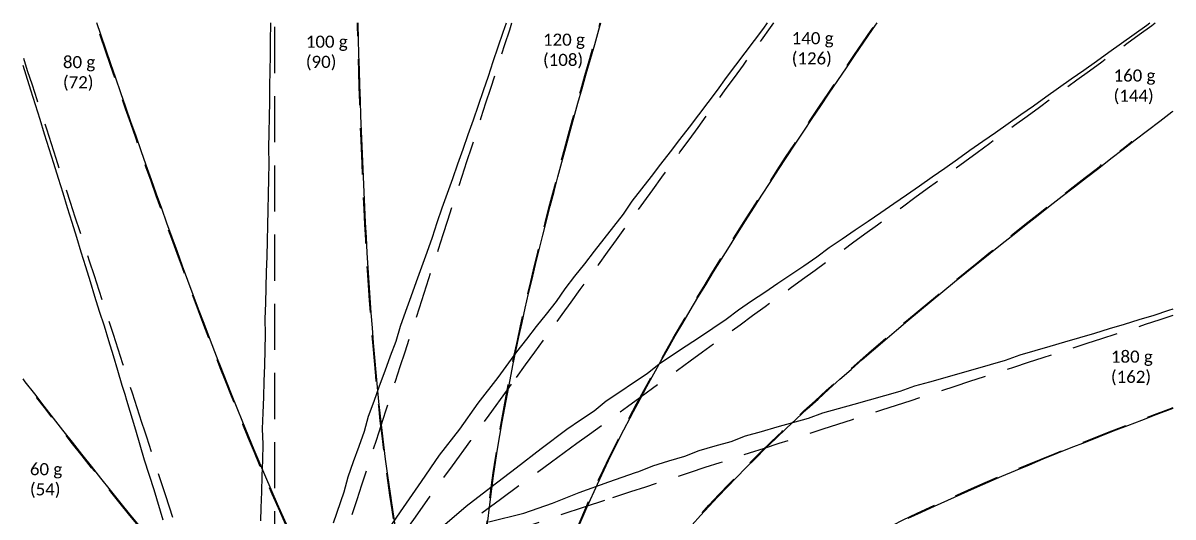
# Model space of a CAD drawing. Header units: millimetres. Extents: x -38.4 to 0, y -9.4 to 33.9.
# Drawn here: x -38.37 to -0.37, y 17.56 to 33.88 of the extents above; entities that cross this region are included whole.
import ezdxf

# ---------------------------------------------------------------- set-up
doc = ezdxf.new("R2010")
doc.units = ezdxf.units.MM
doc.linetypes.add('DASHEDX2', pattern=[1.5, 1, -0.5])
doc.layers.add('Tekst', color=4, linetype='Continuous')
doc.styles.add('Legend', font='CALIBRI.TTF')

# ---------------------------------------------------------------- blocks, each defined once
blk = doc.blocks.new('*U3594')
at = {"color": 2, "lineweight": 0}
blk.add_circle((0, 0), 0.0127, dxfattribs=at)
blk = doc.blocks.new('*U3595')
at = {"color": 2, "lineweight": 0}
blk.add_circle((0, 0), 0.0127, dxfattribs=at)
blk = doc.blocks.new('*U3598')
at = {"color": 2, "lineweight": 0}
blk.add_circle((0, 0), 0.0127, dxfattribs=at)
blk = doc.blocks.new('SVT A')
at = {"color": 2, "linetype": 'DASHEDX2', "ltscale": 1.524, "flags": 128}
for points in [[(-26.418, 11.068), (-26.569, 11.312), (-26.818, 11.723), (-27.063, 12.138), (-27.303, 12.558), (-27.54, 12.982), (-27.773, 13.411), (-28.003, 13.842), (-28.229, 14.278), (-28.452, 14.716), (-28.672, 15.157), (-28.889, 15.602), (-29.102, 16.048), (-29.313, 16.497), (-29.522, 16.949), (-29.727, 17.402), (-29.93, 17.858), (-30.131, 18.315), (-30.33, 18.774), (-30.526, 19.234), (-30.72, 19.696), (-30.913, 20.159), (-31.104, 20.624), (-31.292, 21.09), (-31.48, 21.556), (-31.665, 22.024), (-31.849, 22.493), (-32.032, 22.963), (-32.213, 23.434), (-32.393, 23.905), (-32.572, 24.377), (-32.75, 24.85), (-32.926, 25.324), (-33.102, 25.798), (-33.276, 26.273), (-33.45, 26.748), (-33.622, 27.224), (-33.794, 27.7), (-33.965, 28.177), (-34.136, 28.654), (-34.305, 29.132), (-34.474, 29.61), (-34.643, 30.088), (-34.81, 30.567), (-34.977, 31.046), (-35.144, 31.525), (-35.31, 32.005), (-35.476, 32.484), (-35.641, 32.964), (-35.806, 33.445), (-35.956, 33.884)], [(-30.042, 16.226), (-30.043, 16.639), (-30.043, 17.154), (-30.043, 17.669), (-30.044, 18.182), (-30.044, 18.695), (-30.044, 19.207), (-30.044, 19.718), (-30.044, 20.23), (-30.044, 20.74), (-30.044, 21.251), (-30.044, 21.761), (-30.044, 22.27), (-30.044, 22.78), (-30.044, 23.287), (-30.044, 23.796), (-30.044, 24.306), (-30.044, 24.815), (-30.044, 25.324), (-30.044, 25.833), (-30.044, 26.341), (-30.044, 26.85), (-30.044, 27.359), (-30.044, 27.867), (-30.044, 28.376), (-30.044, 28.884), (-30.044, 29.392), (-30.044, 29.901), (-30.044, 30.409), (-30.044, 30.917), (-30.044, 31.425), (-30.044, 31.933), (-30.044, 32.442), (-30.044, 32.95), (-30.044, 33.458), (-30.044, 33.884)], [(-27.486, 17.642), (-27.327, 18.136), (-27.168, 18.627), (-27.009, 19.118), (-26.85, 19.607), (-26.691, 20.096), (-26.533, 20.584), (-26.375, 21.072), (-26.217, 21.559), (-26.059, 22.045), (-25.901, 22.531), (-25.743, 23.016), (-25.586, 23.502), (-25.428, 23.987), (-25.271, 24.471), (-25.114, 24.953), (-24.957, 25.438), (-24.799, 25.923), (-24.642, 26.407), (-24.484, 26.891), (-24.327, 27.375), (-24.17, 27.859), (-24.013, 28.343), (-23.856, 28.827), (-23.698, 29.311), (-23.541, 29.794), (-23.384, 30.278), (-23.227, 30.761), (-23.07, 31.245), (-22.913, 31.728), (-22.756, 32.212), (-22.599, 32.695), (-22.442, 33.178), (-22.285, 33.662), (-22.212, 33.884)], [(-22.388, 6.804), (-22.566, 7.061), (-22.785, 7.393), (-22.998, 7.738), (-23.206, 8.095), (-23.407, 8.463), (-23.601, 8.841), (-23.789, 9.23), (-23.97, 9.628), (-24.145, 10.034), (-24.313, 10.449), (-24.474, 10.871), (-24.628, 11.3), (-24.776, 11.736), (-24.917, 12.177), (-25.052, 12.624), (-25.181, 13.076), (-25.304, 13.533), (-25.421, 13.994), (-25.532, 14.459), (-25.638, 14.927), (-25.739, 15.398), (-25.835, 15.873), (-25.926, 16.35), (-26.012, 16.83), (-26.094, 17.312), (-26.172, 17.796), (-26.246, 18.283), (-26.316, 18.77), (-26.383, 19.26), (-26.445, 19.751), (-26.505, 20.243), (-26.561, 20.736), (-26.615, 21.231), (-26.665, 21.727), (-26.713, 22.223), (-26.758, 22.72), (-26.801, 23.219), (-26.842, 23.718), (-26.88, 24.217), (-26.917, 24.717), (-26.951, 25.218), (-26.983, 25.719), (-27.014, 26.221), (-27.043, 26.723), (-27.071, 27.226), (-27.097, 27.729), (-27.121, 28.232), (-27.144, 28.736), (-27.166, 29.24), (-27.187, 29.744), (-27.207, 30.249), (-27.225, 30.753), (-27.243, 31.258), (-27.259, 31.763), (-27.275, 32.269), (-27.29, 32.774), (-27.304, 33.28), (-27.317, 33.786), (-27.32, 33.884)], [(-21.965, 6.951), (-22.11, 7.266), (-22.247, 7.596), (-22.376, 7.94), (-22.498, 8.297), (-22.61, 8.666), (-22.714, 9.047), (-22.808, 9.439), (-22.894, 9.841), (-22.969, 10.252), (-23.036, 10.671), (-23.093, 11.099), (-23.14, 11.533), (-23.179, 11.973), (-23.208, 12.42), (-23.229, 12.871), (-23.242, 13.327), (-23.246, 13.788), (-23.242, 14.252), (-23.23, 14.719), (-23.211, 15.189), (-23.185, 15.662), (-23.153, 16.136), (-23.113, 16.613), (-23.068, 17.092), (-23.017, 17.572), (-22.96, 18.053), (-22.897, 18.535), (-22.83, 19.019), (-22.758, 19.503), (-22.681, 19.987), (-22.599, 20.473), (-22.514, 20.958), (-22.425, 21.444), (-22.332, 21.931), (-22.235, 22.417), (-22.136, 22.904), (-22.033, 23.391), (-21.927, 23.878), (-21.818, 24.365), (-21.706, 24.852), (-21.593, 25.339), (-21.476, 25.827), (-21.358, 26.314), (-21.237, 26.801), (-21.114, 27.287), (-20.99, 27.774), (-20.863, 28.261), (-20.735, 28.748), (-20.605, 29.234), (-20.474, 29.721), (-20.342, 30.207), (-20.208, 30.693), (-20.072, 31.179), (-19.936, 31.665), (-19.798, 32.151), (-19.66, 32.637), (-19.52, 33.122), (-19.379, 33.608), (-19.299, 33.884)], [(-22.061, 22.177), (-21.759, 22.592), (-21.458, 23.006), (-21.157, 23.42), (-20.857, 23.834), (-20.556, 24.248), (-20.256, 24.661), (-19.956, 25.074), (-19.657, 25.485), (-19.357, 25.898), (-19.057, 26.311), (-18.757, 26.724), (-18.457, 27.137), (-18.158, 27.55), (-17.858, 27.962), (-17.558, 28.374), (-17.259, 28.787), (-16.959, 29.199), (-16.66, 29.611), (-16.36, 30.024), (-16.061, 30.436), (-15.761, 30.848), (-15.462, 31.26), (-15.162, 31.672), (-14.863, 32.084), (-14.564, 32.496), (-14.264, 32.908), (-13.965, 33.32), (-13.665, 33.732), (-13.555, 33.884)], [(-21.892, 10.041), (-21.867, 10.438), (-21.829, 10.843), (-21.779, 11.254), (-21.717, 11.671), (-21.644, 12.093), (-21.559, 12.52), (-21.464, 12.95), (-21.358, 13.383), (-21.242, 13.818), (-21.116, 14.256), (-20.98, 14.695), (-20.836, 15.135), (-20.683, 15.577), (-20.522, 16.018), (-20.354, 16.461), (-20.178, 16.903), (-19.995, 17.345), (-19.805, 17.787), (-19.61, 18.229), (-19.408, 18.67), (-19.201, 19.11), (-18.988, 19.55), (-18.771, 19.989), (-18.549, 20.428), (-18.322, 20.865), (-18.092, 21.302), (-17.857, 21.738), (-17.619, 22.173), (-17.377, 22.607), (-17.132, 23.041), (-16.884, 23.473), (-16.633, 23.905), (-16.379, 24.335), (-16.123, 24.765), (-15.864, 25.194), (-15.603, 25.623), (-15.339, 26.051), (-15.074, 26.477), (-14.807, 26.904), (-14.538, 27.329), (-14.267, 27.754), (-13.994, 28.178), (-13.72, 28.602), (-13.445, 29.025), (-13.168, 29.448), (-12.89, 29.87), (-12.611, 30.291), (-12.331, 30.712), (-12.049, 31.133), (-11.767, 31.553), (-11.484, 31.973), (-11.199, 32.392), (-10.914, 32.811), (-10.628, 33.23), (-10.342, 33.648), (-10.179, 33.884)], [(-20.483, 19.694), (-20.064, 19.998), (-19.647, 20.302), (-19.229, 20.606), (-18.813, 20.909), (-18.397, 21.211), (-17.982, 21.513), (-17.567, 21.815), (-17.152, 22.116), (-16.738, 22.417), (-16.324, 22.718), (-15.911, 23.018), (-15.497, 23.319), (-15.084, 23.619), (-14.673, 23.917), (-14.26, 24.218), (-13.847, 24.518), (-13.434, 24.818), (-13.021, 25.118), (-12.609, 25.417), (-12.196, 25.717), (-11.784, 26.017), (-11.371, 26.316), (-10.959, 26.616), (-10.546, 26.916), (-10.134, 27.215), (-9.722, 27.515), (-9.31, 27.814), (-8.898, 28.114), (-8.486, 28.413), (-8.073, 28.712), (-7.661, 29.012), (-7.249, 29.311), (-6.837, 29.61), (-6.425, 29.91), (-6.013, 30.209), (-5.601, 30.509), (-5.189, 30.808), (-4.777, 31.107), (-4.365, 31.407), (-3.953, 31.706), (-3.541, 32.005), (-3.129, 32.304), (-2.717, 32.604), (-2.305, 32.903), (-1.893, 33.202), (-1.482, 33.502), (-1.07, 33.801), (-0.956, 33.884)], [(-34.342, 20.393), (-34.437, 20.684), (-34.594, 21.169), (-34.752, 21.654), (-34.909, 22.139), (-35.067, 22.624), (-35.224, 23.109), (-35.382, 23.593), (-35.539, 24.078), (-35.697, 24.562), (-35.854, 25.047), (-36.011, 25.531), (-36.169, 26.015), (-36.326, 26.5), (-36.484, 26.984), (-36.641, 27.468), (-36.798, 27.952), (-36.955, 28.436), (-37.113, 28.921), (-37.27, 29.405), (-37.427, 29.889), (-37.585, 30.373), (-37.742, 30.857), (-37.899, 31.341), (-38.057, 31.825), (-38.214, 32.309), (-38.368, 32.784)], [(-21.307, 7.838), (-21.281, 8.137), (-21.24, 8.448), (-21.186, 8.771), (-21.117, 9.105), (-21.033, 9.447), (-20.933, 9.797), (-20.82, 10.154), (-20.691, 10.517), (-20.548, 10.884), (-20.39, 11.256), (-20.219, 11.63), (-20.035, 12.006), (-19.838, 12.384), (-19.629, 12.763), (-19.407, 13.142), (-19.175, 13.521), (-18.932, 13.899), (-18.679, 14.276), (-18.417, 14.652), (-18.145, 15.026), (-17.865, 15.399), (-17.577, 15.77), (-17.281, 16.138), (-16.978, 16.505), (-16.669, 16.869), (-16.353, 17.232), (-16.032, 17.591), (-15.704, 17.949), (-15.372, 18.304), (-15.035, 18.657), (-14.693, 19.008), (-14.347, 19.357), (-13.997, 19.703), (-13.644, 20.048), (-13.286, 20.39), (-12.926, 20.731), (-12.562, 21.069), (-12.196, 21.406), (-11.826, 21.741), (-11.455, 22.074), (-11.08, 22.405), (-10.704, 22.735), (-10.326, 23.064), (-9.945, 23.39), (-9.563, 23.716), (-9.179, 24.04), (-8.793, 24.363), (-8.406, 24.685), (-8.017, 25.006), (-7.627, 25.325), (-7.236, 25.644), (-6.843, 25.961), (-6.45, 26.278), (-6.055, 26.593), (-5.659, 26.908), (-5.263, 27.222), (-4.865, 27.535), (-4.467, 27.847), (-4.068, 28.159), (-3.668, 28.47), (-3.268, 28.781), (-2.867, 29.09), (-2.465, 29.4), (-2.062, 29.708), (-1.74, 29.955)], [(-18.88, 18.205), (-18.78, 18.238), (-18.284, 18.401), (-17.789, 18.562), (-17.295, 18.724), (-16.803, 18.884), (-16.312, 19.044), (-15.822, 19.204), (-15.333, 19.363), (-14.844, 19.522), (-14.357, 19.681), (-13.869, 19.839), (-13.383, 19.997), (-12.896, 20.155), (-12.41, 20.313), (-11.924, 20.471), (-11.439, 20.629), (-10.954, 20.787), (-10.469, 20.944), (-9.987, 21.101), (-9.502, 21.259), (-9.017, 21.416), (-8.532, 21.574), (-8.048, 21.731), (-7.564, 21.888), (-7.079, 22.046), (-6.595, 22.203), (-6.111, 22.36), (-5.627, 22.518), (-5.143, 22.675), (-4.659, 22.832), (-4.176, 22.989), (-3.692, 23.146), (-3.208, 23.304), (-2.724, 23.461), (-2.241, 23.618), (-1.757, 23.775), (-1.273, 23.932), (-0.79, 24.089), (-0.368, 24.226)], [(-19.019, 0.011), (-20.055, 0.037), (-21.102, 0.121), (-22.155, 0.275), (-23.208, 0.512), (-24.249, 0.844), (-25.265, 1.281), (-26.239, 1.834), (-27.15, 2.507), (-27.973, 3.301), (-28.684, 4.212), (-29.254, 5.23), (-29.655, 6.336), (-29.872, 7.491), (-29.923, 8.664), (-29.81, 9.833), (-29.532, 10.975), (-29.098, 12.066), (-28.517, 13.082), (-27.894, 14.026), (-27.268, 14.939), (-26.643, 15.829), (-26.022, 16.702), (-25.404, 17.562), (-24.791, 18.412), (-24.18, 19.256), (-23.572, 20.095), (-22.966, 20.93), (-22.362, 21.762), (-22.061, 22.177)], [(-14.841, 2.75), (-15.263, 2.802), (-15.672, 2.86), (-16.068, 2.925), (-16.458, 2.999), (-16.85, 3.082), (-17.242, 3.176), (-17.635, 3.28), (-18.027, 3.395), (-18.419, 3.521), (-18.811, 3.658), (-19.202, 3.806), (-19.594, 3.966), (-19.985, 4.136), (-20.375, 4.318), (-20.765, 4.51), (-21.154, 4.713), (-21.542, 4.927), (-21.928, 5.15), (-22.314, 5.384), (-22.697, 5.626), (-23.079, 5.878), (-23.46, 6.139), (-23.838, 6.408), (-24.214, 6.685), (-24.588, 6.97), (-24.96, 7.262), (-25.329, 7.561), (-25.696, 7.866), (-26.061, 8.178), (-26.424, 8.495), (-26.784, 8.818), (-27.142, 9.147), (-27.497, 9.48), (-27.85, 9.818), (-28.201, 10.16), (-28.55, 10.506), (-28.896, 10.856), (-29.241, 11.21), (-29.583, 11.567), (-29.923, 11.928), (-30.262, 12.291), (-30.599, 12.657), (-30.933, 13.026), (-31.267, 13.398), (-31.598, 13.772), (-31.928, 14.148), (-32.257, 14.526), (-32.583, 14.906), (-32.909, 15.288), (-33.233, 15.672), (-33.556, 16.057), (-33.878, 16.444), (-34.199, 16.832), (-34.518, 17.222), (-34.837, 17.613), (-35.154, 18.005), (-35.47, 18.398), (-35.786, 18.792), (-36.101, 19.188), (-36.415, 19.584), (-36.728, 19.981), (-37.04, 20.379), (-37.352, 20.778), (-37.663, 21.177), (-37.911, 21.497)], [(-21.051, 6.825), (-21.045, 6.865), (-21.009, 7.072), (-20.96, 7.295), (-20.896, 7.531), (-20.816, 7.779), (-20.72, 8.04), (-20.607, 8.31), (-20.477, 8.588), (-20.33, 8.874), (-20.166, 9.166), (-19.984, 9.463), (-19.785, 9.763), (-19.569, 10.066), (-19.338, 10.369), (-19.091, 10.673), (-18.83, 10.977), (-18.554, 11.279), (-18.265, 11.579), (-17.963, 11.877), (-17.648, 12.172), (-17.323, 12.464), (-16.987, 12.752), (-16.641, 13.036), (-16.285, 13.317), (-15.921, 13.593), (-15.548, 13.865), (-15.168, 14.133), (-14.781, 14.396), (-14.387, 14.656), (-13.987, 14.911), (-13.581, 15.161), (-13.17, 15.408), (-12.754, 15.651), (-12.334, 15.89), (-11.909, 16.125), (-11.48, 16.357), (-11.048, 16.585), (-10.612, 16.81), (-10.173, 17.031), (-9.731, 17.249), (-9.287, 17.464), (-8.84, 17.677), (-8.39, 17.886), (-7.938, 18.093), (-7.485, 18.297), (-7.029, 18.499), (-6.572, 18.699), (-6.113, 18.896), (-5.652, 19.091), (-5.19, 19.285), (-4.727, 19.476), (-4.262, 19.666), (-3.796, 19.854), (-3.329, 20.04), (-2.861, 20.225), (-2.393, 20.408), (-1.923, 20.59), (-1.452, 20.77), (-0.981, 20.949), (-0.509, 21.127), (-0.368, 21.18)], [(-19.019, 0.011), (-20.055, 0.037), (-21.102, 0.121), (-22.155, 0.275), (-23.208, 0.512), (-24.249, 0.844), (-25.265, 1.281), (-26.239, 1.834), (-27.15, 2.507), (-27.973, 3.301), (-28.684, 4.212), (-29.254, 5.23), (-29.675, 6.298), (-30.052, 7.346), (-30.409, 8.378), (-30.752, 9.396), (-31.086, 10.403), (-31.415, 11.401), (-31.739, 12.392), (-32.061, 13.378), (-32.38, 14.359), (-32.699, 15.337), (-33.016, 16.313), (-33.333, 17.287), (-33.649, 18.259), (-33.964, 19.231), (-34.279, 20.199), (-34.342, 20.393)], [(-19.019, 0.011), (-20.055, 0.037), (-21.102, 0.121), (-22.155, 0.275), (-23.208, 0.512), (-24.249, 0.844), (-25.265, 1.281), (-26.239, 1.834), (-27.15, 2.507), (-27.973, 3.301), (-28.684, 4.212), (-29.254, 5.23), (-29.655, 6.336), (-29.872, 7.491), (-29.923, 8.664), (-29.81, 9.833), (-29.532, 10.975), (-29.098, 12.066), (-28.514, 13.085), (-27.792, 14.012), (-26.948, 14.828), (-26.061, 15.543), (-25.181, 16.224), (-24.31, 16.882), (-23.448, 17.523), (-22.593, 18.152), (-21.745, 18.773), (-20.903, 19.388), (-20.483, 19.694)], [(-19.019, 0.011), (-20.055, 0.037), (-21.102, 0.121), (-22.155, 0.275), (-23.208, 0.512), (-24.249, 0.844), (-25.265, 1.281), (-26.239, 1.834), (-27.15, 2.507), (-27.973, 3.301), (-28.684, 4.212), (-29.254, 5.23), (-29.655, 6.336), (-29.872, 7.491), (-29.923, 8.664), (-29.81, 9.833), (-29.532, 10.975), (-29.098, 12.066), (-28.514, 13.085), (-27.792, 14.012), (-26.948, 14.828), (-25.997, 15.518), (-24.959, 16.067), (-23.889, 16.487), (-22.84, 16.868), (-21.807, 17.228), (-20.787, 17.573), (-19.779, 17.909), (-18.88, 18.205)], [(-19.019, 0.011), (-20.055, 0.037), (-21.102, 0.121), (-22.155, 0.275), (-23.208, 0.512), (-24.249, 0.844), (-25.265, 1.281), (-26.239, 1.834), (-27.15, 2.507), (-27.973, 3.301), (-28.684, 4.212), (-29.254, 5.23), (-29.655, 6.336), (-29.872, 7.491), (-29.923, 8.664), (-29.81, 9.833), (-29.545, 10.965), (-29.241, 12.046), (-28.927, 13.1), (-28.607, 14.133), (-28.287, 15.149), (-27.966, 16.153), (-27.646, 17.148), (-27.486, 17.642)]]:
    blk.add_lwpolyline(points, dxfattribs=at)
at = {"color": 1, "linetype": 'Continuous', "ltscale": 1.524, "flags": 128}
for points in [[(-31.918, 22.737), (-32.026, 23.018), (-32.207, 23.487), (-32.386, 23.957), (-32.564, 24.428), (-32.742, 24.9), (-32.918, 25.374), (-33.093, 25.847), (-33.268, 26.322), (-33.441, 26.798), (-33.614, 27.274), (-33.786, 27.75), (-33.957, 28.227), (-34.127, 28.705), (-34.297, 29.183), (-34.466, 29.662), (-34.634, 30.141), (-34.802, 30.62), (-34.97, 31.099), (-35.136, 31.579), (-35.303, 32.059), (-35.468, 32.54), (-35.634, 33.021), (-35.799, 33.501), (-35.929, 33.884)], [(-30.511, 17.434), (-30.498, 17.86), (-30.481, 18.39), (-30.464, 18.918), (-30.447, 19.445), (-30.431, 19.97), (-30.449, 20.481), (-30.431, 21.004), (-30.414, 21.526), (-30.398, 22.047), (-30.381, 22.567), (-30.366, 23.085), (-30.35, 23.603), (-30.361, 24.112), (-30.346, 24.629), (-30.331, 25.144), (-30.318, 25.659), (-30.304, 26.173), (-30.292, 26.686), (-30.28, 27.199), (-30.268, 27.711), (-30.257, 28.223), (-30.247, 28.734), (-30.237, 29.246), (-30.242, 29.754), (-30.233, 30.265), (-30.224, 30.775), (-30.215, 31.285), (-30.207, 31.795), (-30.199, 32.305), (-30.192, 32.814), (-30.185, 33.324), (-30.179, 33.833), (-30.178, 33.884)], [(-27.628, 18.886), (-27.446, 19.393), (-27.263, 19.898), (-27.081, 20.4), (-26.948, 20.893), (-26.765, 21.393), (-26.583, 21.892), (-26.401, 22.389), (-26.221, 22.884), (-26.041, 23.377), (-25.899, 23.868), (-25.719, 24.36), (-25.541, 24.85), (-25.363, 25.34), (-25.186, 25.828), (-25.01, 26.316), (-24.836, 26.803), (-24.688, 27.291), (-24.513, 27.777), (-24.34, 28.262), (-24.168, 28.747), (-23.996, 29.231), (-23.825, 29.715), (-23.655, 30.199), (-23.486, 30.683), (-23.318, 31.166), (-23.15, 31.649), (-22.983, 32.132), (-22.83, 32.617), (-22.663, 33.1), (-22.497, 33.582), (-22.394, 33.884)], [(-26.208, 18.193), (-26.261, 18.555), (-26.324, 19.015), (-26.386, 19.478), (-26.444, 19.946), (-26.5, 20.418), (-26.554, 20.895), (-26.605, 21.374), (-26.653, 21.857), (-26.699, 22.342), (-26.743, 22.83), (-26.785, 23.32), (-26.824, 23.812), (-26.862, 24.306), (-26.897, 24.801), (-26.931, 25.298), (-26.963, 25.796), (-26.994, 26.295), (-27.022, 26.795), (-27.049, 27.296), (-27.075, 27.798), (-27.099, 28.3), (-27.122, 28.803), (-27.144, 29.307), (-27.165, 29.811), (-27.184, 30.315), (-27.203, 30.82), (-27.22, 31.325), (-27.237, 31.831), (-27.252, 32.337), (-27.267, 32.843), (-27.281, 33.349), (-27.294, 33.855), (-27.295, 33.884)], [(-22.878, 18.492), (-22.818, 18.923), (-22.754, 19.361), (-22.685, 19.806), (-22.611, 20.256), (-22.533, 20.71), (-22.45, 21.169), (-22.364, 21.631), (-22.274, 22.097), (-22.18, 22.566), (-22.082, 23.038), (-21.981, 23.511), (-21.877, 23.987), (-21.77, 24.464), (-21.66, 24.943), (-21.547, 25.423), (-21.432, 25.904), (-21.314, 26.386), (-21.194, 26.869), (-21.072, 27.352), (-20.948, 27.836), (-20.822, 28.321), (-20.694, 28.806), (-20.564, 29.291), (-20.433, 29.776), (-20.301, 30.262), (-20.167, 30.748), (-20.031, 31.233), (-19.895, 31.719), (-19.757, 32.205), (-19.618, 32.691), (-19.478, 33.177), (-19.337, 33.663), (-19.273, 33.884)], [(-21.724, 23.435), (-21.395, 23.852), (-21.068, 24.268), (-20.743, 24.683), (-20.455, 25.106), (-20.13, 25.519), (-19.807, 25.931), (-19.485, 26.342), (-19.165, 26.753), (-18.845, 27.163), (-18.528, 27.573), (-18.235, 27.992), (-17.918, 28.401), (-17.602, 28.81), (-17.287, 29.218), (-16.973, 29.627), (-16.66, 30.035), (-16.348, 30.443), (-16.037, 30.852), (-15.727, 31.26), (-15.417, 31.668), (-15.121, 32.084), (-14.812, 32.492), (-14.503, 32.9), (-14.195, 33.309), (-13.888, 33.717), (-13.763, 33.884)], [(-19.946, 20.768), (-19.493, 21.074), (-19.1, 21.397), (-18.648, 21.7), (-18.197, 22.001), (-17.749, 22.301), (-17.349, 22.62), (-16.903, 22.917), (-16.458, 23.213), (-16.015, 23.507), (-15.575, 23.801), (-15.136, 24.095), (-14.731, 24.408), (-14.294, 24.7), (-13.859, 24.991), (-13.425, 25.283), (-12.993, 25.574), (-12.562, 25.865), (-12.132, 26.156), (-11.725, 26.464), (-11.297, 26.755), (-10.869, 27.046), (-10.443, 27.337), (-10.018, 27.628), (-9.594, 27.92), (-9.171, 28.211), (-8.749, 28.503), (-8.327, 28.796), (-7.906, 29.088), (-7.486, 29.381), (-7.076, 29.685), (-6.657, 29.977), (-6.237, 30.27), (-5.819, 30.564), (-5.4, 30.857), (-4.983, 31.151), (-4.565, 31.445), (-4.148, 31.74), (-3.731, 32.034), (-3.315, 32.329), (-2.899, 32.624), (-2.483, 32.92), (-2.067, 33.215), (-1.652, 33.511), (-1.237, 33.807), (-1.129, 33.884)], [(-17.98, 21.457), (-17.756, 21.872), (-17.527, 22.288), (-17.293, 22.706), (-17.055, 23.126), (-16.813, 23.546), (-16.567, 23.968), (-16.318, 24.39), (-16.065, 24.812), (-15.81, 25.235), (-15.552, 25.658), (-15.291, 26.081), (-15.027, 26.505), (-14.762, 26.928), (-14.494, 27.351), (-14.224, 27.774), (-13.953, 28.197), (-13.68, 28.619), (-13.405, 29.041), (-13.128, 29.463), (-12.85, 29.885), (-12.571, 30.306), (-12.291, 30.727), (-12.009, 31.148), (-11.727, 31.568), (-11.443, 31.988), (-11.159, 32.408), (-10.873, 32.827), (-10.587, 33.246), (-10.3, 33.665), (-10.149, 33.884)], [(-34.997, 21.613), (-35.086, 21.909), (-35.234, 22.401), (-35.382, 22.892), (-35.531, 23.383), (-35.68, 23.873), (-35.842, 24.356), (-35.991, 24.846), (-36.141, 25.336), (-36.291, 25.824), (-36.441, 26.313), (-36.591, 26.801), (-36.742, 27.289), (-36.893, 27.777), (-37.044, 28.264), (-37.196, 28.751), (-37.348, 29.238), (-37.5, 29.725), (-37.653, 30.211), (-37.806, 30.697), (-37.959, 31.183), (-38.112, 31.669), (-38.265, 32.155), (-38.368, 32.481)], [(-15.98, 17.612), (-15.696, 17.921), (-15.405, 18.233), (-15.104, 18.549), (-14.796, 18.868), (-14.48, 19.188), (-14.157, 19.511), (-13.828, 19.834), (-13.492, 20.159), (-13.151, 20.484), (-12.804, 20.81), (-12.453, 21.136), (-12.097, 21.461), (-11.737, 21.787), (-11.374, 22.112), (-11.007, 22.437), (-10.636, 22.761), (-10.263, 23.085), (-9.887, 23.408), (-9.508, 23.73), (-9.127, 24.051), (-8.744, 24.372), (-8.359, 24.692), (-7.971, 25.011), (-7.583, 25.329), (-7.192, 25.647), (-6.801, 25.963), (-6.407, 26.279), (-6.013, 26.595), (-5.617, 26.909), (-5.221, 27.223), (-4.823, 27.536), (-4.425, 27.849), (-4.025, 28.161), (-3.625, 28.472), (-3.224, 28.783), (-2.822, 29.093), (-2.42, 29.403), (-2.017, 29.712), (-1.614, 30.02), (-1.21, 30.329), (-0.806, 30.638), (-0.402, 30.946), (-0.368, 30.973)], [(-18.128, 19.036), (-18.021, 19.068), (-17.56, 19.258), (-17.027, 19.415), (-16.496, 19.569), (-16.027, 19.758), (-15.497, 19.91), (-14.971, 20.06), (-14.496, 20.245), (-13.971, 20.392), (-13.449, 20.538), (-12.93, 20.684), (-12.413, 20.828), (-11.934, 21.007), (-11.42, 21.149), (-10.908, 21.292), (-10.398, 21.434), (-9.891, 21.577), (-9.385, 21.72), (-8.904, 21.891), (-8.4, 22.033), (-7.898, 22.175), (-7.397, 22.318), (-6.898, 22.461), (-6.4, 22.605), (-5.904, 22.749), (-5.422, 22.915), (-4.926, 23.059), (-4.432, 23.204), (-3.938, 23.349), (-3.445, 23.495), (-2.953, 23.641), (-2.462, 23.788), (-1.971, 23.935), (-1.481, 24.083), (-0.992, 24.231), (-0.509, 24.393), (-0.368, 24.436)], [(-26.375, 17.024), (-25.793, 17.879), (-25.203, 18.739), (-24.605, 19.602), (-23.937, 20.464), (-23.331, 21.32), (-22.666, 22.168), (-22.054, 23.017), (-21.724, 23.435)], [(-29.566, 17.107), (-29.959, 17.984), (-30.346, 18.876), (-30.729, 19.781), (-31.106, 20.696), (-31.478, 21.62), (-31.845, 22.551), (-31.918, 22.737)], [(-34.535, 17.282), (-34.851, 17.67), (-35.167, 18.061), (-35.482, 18.452), (-35.797, 18.846), (-36.11, 19.24), (-36.424, 19.636), (-36.736, 20.032), (-37.049, 20.43), (-37.36, 20.829), (-37.671, 21.228), (-37.981, 21.629), (-38.292, 22.029), (-38.368, 22.128)], [(-33.74, 17.461), (-34.034, 18.458), (-34.35, 19.437), (-34.643, 20.428), (-34.938, 21.416), (-34.997, 21.613)], [(-20.036, 17.182), (-19.729, 17.899), (-19.389, 18.65), (-19.019, 19.431), (-18.622, 20.23), (-18.2, 21.045), (-17.98, 21.457)], [(-9.114, 17.519), (-8.684, 17.722), (-8.25, 17.923), (-7.811, 18.123), (-7.369, 18.321), (-6.923, 18.518), (-6.475, 18.713), (-6.023, 18.907), (-5.568, 19.099), (-5.112, 19.29), (-4.653, 19.479), (-4.192, 19.667), (-3.729, 19.854), (-3.264, 20.039), (-2.798, 20.222), (-2.331, 20.405), (-1.862, 20.586), (-1.393, 20.766), (-0.922, 20.945), (-0.45, 21.123), (-0.368, 21.154)], [(-24.434, 17.313), (-23.725, 17.925), (-22.904, 18.553), (-22.076, 19.188), (-21.242, 19.824), (-20.401, 20.46), (-19.946, 20.768)], [(-22.977, 17.404), (-21.814, 17.693), (-20.876, 18.017), (-19.993, 18.376), (-19.01, 18.72), (-18.128, 19.036)], [(-28.113, 17.375), (-27.752, 18.395), (-27.628, 18.886)], [(-23.026, 17.251), (-22.932, 18.069), (-22.878, 18.492)], [(-26.054, 17.219), (-26.194, 18.103), (-26.208, 18.193)], [(-16.252, 17.308), (-15.98, 17.612)]]:
    blk.add_lwpolyline(points, dxfattribs=at)
for name, p in [('*U3594', (-1.74, 29.955)), ('*U3595', (-2.749, 29.184)), ('*U3598', (-37.911, 21.497))]:
    blk.add_blockref(name, p)
at = {"layer": 'Tekst', "char_height": 0.4, "attachment_point": 1, "style": 'Legend'}
for s, insert in [('100 g \\P(90)', (-29.022, 33.467)), ('120 g \\P(108)', (-21.185, 33.533)), ('140 g \\P(126)', (-12.967, 33.582)), ('80 g \\P(72)', (-37.048, 32.793)), ('160 g \\P(144)', (-2.332, 32.349)), ('180 g \\P(162)', (-2.419, 23.061)), ('60 g \\P(54)', (-38.139, 19.343))]:
    blk.add_mtext_dynamic_manual_height_columns(s, width=2.42155, gutter_width=12.5, heights=[0], dxfattribs=dict(at, insert=insert))

msp = doc.modelspace()

# ---------------------------------------------------------------- block references
msp.add_blockref('SVT A', (0, 0))

doc.saveas('drawing.dxf')
